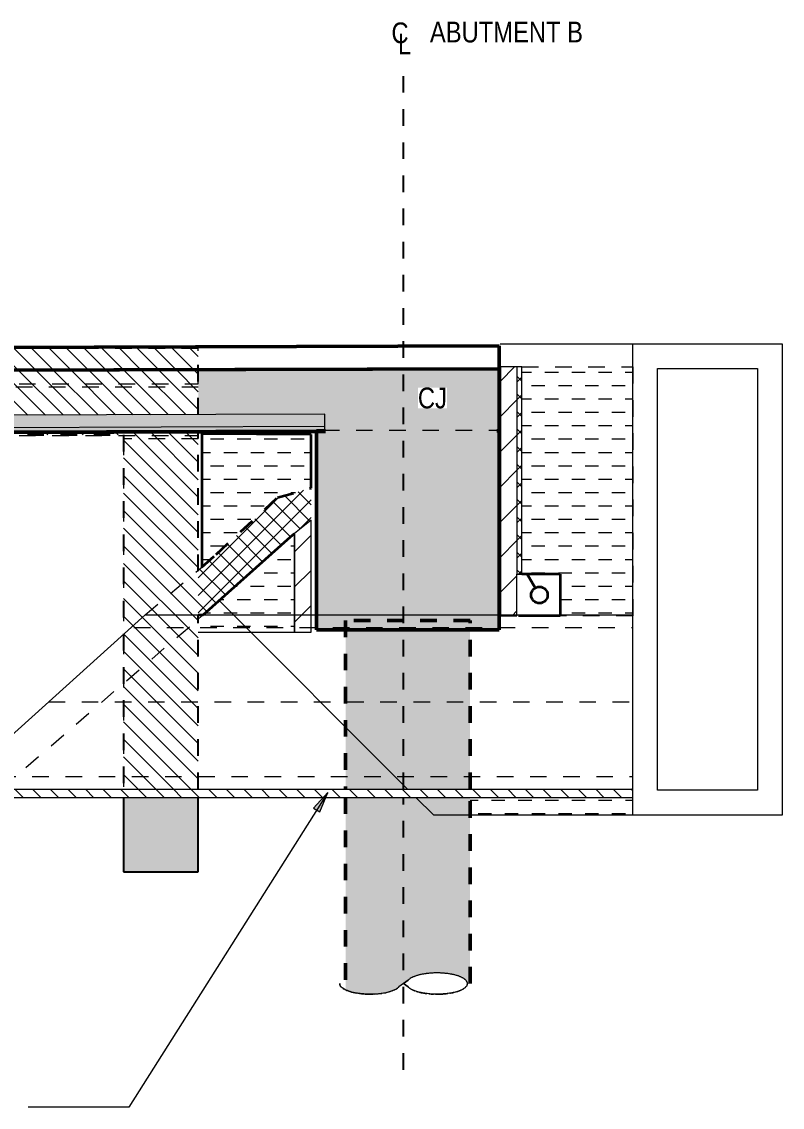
# Model space of a CAD drawing. Header units: metres. Extents: x 577.1 to 621.8, y 1.3 to 21.9.
# Drawn here: x 605.16 to 609.75, y 14.92 to 21.47 of the extents above; entities that cross this region are included whole.
import ezdxf

# ---------------------------------------------------------------- set-up
doc = ezdxf.new("R2010")
doc.units = ezdxf.units.M
for name, pattern in [('JacobsCenter', [0.015, 0.009, -0.0015, 0.003, -0.0015]), ('JacobsDash', [0.0045, 0.003, -0.0015]), ('JacobsDemolished', [0.0045, 0.003, -0.0015])]:
    doc.linetypes.add(name, pattern=pattern)
for name, color, linetype, lineweight in [('BRIDGE-ABUTMENT-CONC', 7, 'Continuous', 50), ('D-BDGE', 7, 'Continuous', 13), ('D-BDGE-18-SOLID', 7, 'Continuous', 9), ('D-BDGE-FLOOR', 7, 'Continuous', 50), ('D-BDGE-FLOOR-PAT', 7, 'Continuous', 50), ('D-BDGE-FNDN', 7, 'Continuous', 50), ('D-BDGE-FNDN-PILE-CONC', 7, 'Continuous', 50), ('D-BDGE-FRAMING', 7, 'Continuous', 50), ('D-BDGE-LINE', 7, 'Continuous', 9), ('D-ENHA-GEN-LINE', 7, 'Continuous', 9), ('D-ENHA-TEXT', 7, 'Continuous', 9)]:
    doc.layers.add(name, color=color, linetype=linetype, lineweight=lineweight)
for name, color, linetype, lineweight, true_color in [('BRIDGE-FRAMING-LINE-18-HID', 7, 'Continuous', 13, 0x8c8cc6), ('D-BDGE-DECK', 7, 'Continuous', 13, 0x8c8cc6), ('D-BDGE-INT-WALL', 7, 'Continuous', 13, 0x8c8cc6), ('D-BDGE-WALL-HIDN', 7, 'Continuous', 13, 0x8c8cc6)]:
    doc.layers.add(name, color=color, linetype=linetype, lineweight=lineweight, true_color=true_color)
doc.styles.add('Arial Narrow_6', font='ARIALN.TTF', dxfattribs={"height": 0.125})
pattern_1 = [(0, (603.07575, 18.143), (0.08064, 0.08064), [0.08064, -0.08064])]
pattern_2 = [(45, (603.07575, 18.143), (-0.106066, 0.106066), [])]
pattern_3 = [(45, (603.07575, 18.143), (-0.053033, 0.053033), []), (135, (603.07575, 18.143), (-0.053033, -0.053033), [])]
pattern_4 = [(135, (603.07575, 18.143), (-0.053033, -0.053033), [])]
pattern_5 = [(0, (603.07575, 18.143), (0.08065, 0.08064), [0.08065, -0.08065])]

# ---------------------------------------------------------------- blocks, each defined once
blk = doc.blocks.new('Roofs 3 - Roofs 3-4999916-DRG-2871024 - SECTION 3')
at = {"layer": 'D-BDGE-DECK', "color": 9, "linetype": 'JacobsDemolished', "lineweight": 18, "true_color": 0xc3c3c3}
for p, q in [((577.9866, 19.5007), (577.9866, 19.2814)), ((583.467, 19.5006), (577.9866, 19.5007)), ((583.467, 19.2815), (583.467, 19.5006)), ((577.9866, 19.2814), (583.467, 19.2815))]:
    blk.add_line(p, q, dxfattribs=at)
at = {"layer": 'D-BDGE-DECK', "color": 9, "linetype": 'JacobsDemolished', "true_color": 0xc3c3c3}
for p, q in [((577.9866, 19.5007), (577.9866, 19.5007)), ((583.467, 19.5005), (583.467, 19.5006))]:
    blk.add_line(p, q, dxfattribs=at)
blk = doc.blocks.new('Floors 3 - Floors 3-5446905-DRG-2871024 - SECTION 3')
at = {"layer": 'D-BDGE-FLOOR'}
for p, q in [((585.2807, 19.5109), (576.2808, 19.4842)), ((585.2806, 19.5108), (585.2807, 19.5109)), ((585.2811, 19.3735), (585.2807, 19.5109)), ((576.2808, 19.4842), (576.2812, 19.3473)), ((576.2808, 19.4842), (576.2808, 19.484)), ((576.2812, 19.3473), (585.2811, 19.3735)), ((576.2812, 19.3474), (576.2812, 19.3473)), ((585.2811, 19.3735), (585.281, 19.3735))]:
    blk.add_line(p, q, dxfattribs=at)
blk = doc.blocks.new('01_SFO_FRP_Pile_CastInPlace_CS - CAST-IN-PLACE PILE - 0750-V1-DRG-2871024 - SECTION 3')
at = {"layer": 'D-BDGE-FNDN', "linetype": 'JacobsDash', "lineweight": 18, "true_color": 0xe1e1e1}
h = blk.add_hatch(color=254, dxfattribs=at)
h.paths.add_polyline_path([(584.5054, 15.6013), (584.5375, 15.6025), (584.5686, 15.6056), (584.5975, 15.6106), (584.6236, 15.6172), (584.6458, 15.6254), (584.6637, 15.6348), (584.6765, 15.6452), (584.7502, 15.6993), (584.777, 15.711), (584.8109, 15.7203), (584.8501, 15.7265), (584.8923, 15.7294), (584.9352, 15.7288), (584.9766, 15.7246), (585.014, 15.7172), (585.0456, 15.707), (585.0694, 15.6945), (585.0842, 15.6804), (585.0893, 15.6654), (585.105, 15.6654), (585.105, 16.7884), (584.3551, 16.7884), (584.3551, 15.6277), (584.363, 15.6239), (584.386, 15.6159), (584.4126, 15.6095), (584.442, 15.6049), (584.4733, 15.6021)])
h.paths.add_polyline_path([(584.9838, 15.6076), (584.9959, 15.6095), (584.9936, 15.6095)])
h.paths.add_polyline_path([(585.0177, 15.6148), (585.0225, 15.6159), (585.0213, 15.6159)])
h.paths.add_polyline_path([(584.7723, 15.6219), (584.7549, 15.6295), (584.7627, 15.6254)])
h.paths.add_polyline_path([(584.7483, 15.633), (584.732, 15.6452), (584.7448, 15.6348)])
h.paths.add_polyline_path([(585.0722, 15.639), (585.078, 15.6433), (585.0816, 15.6479), (585.078, 15.6445)])
h.paths.add_polyline_path([(585.0848, 15.6521), (585.0864, 15.6542), (585.0891, 15.6649), (585.0855, 15.6541)])
h.paths.add_polyline_path([(585.105, 16.8384), (585.105, 17.8548), (584.3551, 17.8548), (584.3551, 16.8384), (585.0842, 16.8384)])
h = blk.add_hatch(color=254, dxfattribs=at)
h.paths.add_polyline_path([(585.105, 15.6654), (585.105, 15.6654), (585.105, 16.7884)])
h.paths.add_polyline_path([(584.3551, 16.8384), (584.3551, 16.8384), (584.3551, 16.8384)])
at = {"layer": 'D-BDGE-FNDN-PILE-CONC', "color": 252, "linetype": 'JacobsDash', "true_color": 0x888888}
for p, q in [((584.355, 17.8548), (584.355, 16.8384)), ((585.105, 17.8548), (584.3551, 17.8548)), ((585.105, 16.8384), (585.105, 17.8548)), ((584.355, 16.7884), (584.355, 15.6278)), ((585.105, 15.6654), (585.105, 16.7884))]:
    blk.add_line(p, q, dxfattribs=at)
blk = doc.blocks.new('07_STR_DPS_PermadecPanel - 07_STR_DPS_PermadecPanel-5973115-DRG-2871024 - SECTION 3')
at = {"layer": 'BRIDGE-FRAMING-LINE-18-HID', "color": 7, "linetype": 'JacobsDash'}
for p in [(577.3312, 19.0743), (577.33, 18.9889), (577.3297, 19.0743)]:
    blk.add_line(p, (577.3297, 19.0743), dxfattribs=at)
at = {"layer": 'D-BDGE-FRAMING', "lineweight": 13}
for p, q in [((577.3306, 18.9752), (584.2301, 18.996)), ((584.23, 19.002), (582.0471, 18.9954)), ((584.2301, 18.996), (584.23, 19.002))]:
    blk.add_line(p, q, dxfattribs=at)
blk = doc.blocks.new('SC_DET_BREAK LINE - Pipe Break-7757238-DRG-2871024 - SECTION 3')
at = {"layer": 'D-BDGE-LINE', "lineweight": 13}
for p, q in [((584.7043, 15.6654), (584.6765, 15.6452)), ((584.7043, 15.6654), (584.6765, 15.6452)), ((584.732, 15.6856), (584.7043, 15.6654)), ((584.7043, 15.6654), (584.732, 15.6856)), ((584.732, 15.6452), (584.7043, 15.6654)), ((584.7043, 15.6654), (584.732, 15.6452))]:
    blk.add_line(p, q, dxfattribs=at)
for centre, start_param, end_param in [((584.9059, 15.6654), 2.18791, 2.269078), ((584.9059, 15.6654), 1.91455, 1.970608), ((584.9059, 15.6654), 1.293734, 1.359044), ((584.9059, 15.6654), 1.006229, 1.080831), ((584.5026, 15.6654), 3.141593, 3.393004), ((584.5026, 15.6654), 3.44732, 3.69373), ((584.9059, 15.6654), 2.47074, 2.547873), ((584.9059, 15.6654), 0.73005, 0.782075), ((584.9059, 15.6654), 0.405267, 0.454525), ((584.9059, 15.6654), 0.095087, 0.183407), ((584.9059, 15.6654), 6.099778, 6.124648), ((584.9059, 15.6654), 6.158599, 6.188098), ((584.5026, 15.6654), 3.731369, 3.964877), ((584.5026, 15.6654), 3.997922, 4.25149), ((584.5026, 15.6654), 4.292817, 4.81233), ((584.5026, 15.6654), 4.850424, 5.10745), ((584.5026, 15.6654), 5.134084, 5.376522), ((584.5026, 15.6654), 5.407589, 5.65766), ((584.5026, 15.6654), 5.708488, 5.961804), ((584.9059, 15.6654), 3.777154, 3.812445), ((584.9059, 15.6654), 4.014107, 4.039078), ((584.9059, 15.6654), 4.080543, 4.095275), ((584.9059, 15.6654), 4.312577, 4.368635), ((584.9059, 15.6654), 4.924141, 4.930285), ((584.9059, 15.6654), 4.967906, 4.989451), ((584.9059, 15.6654), 5.202354, 5.240808), ((584.9059, 15.6654), 5.253485, 5.276956), ((584.9059, 15.6654), 5.501111, 5.518906), ((584.9059, 15.6654), 5.864559, 5.877918)]:
    blk.add_ellipse(centre, major_axis=(0.1833, 0), ratio=0.349427, start_param=start_param, end_param=end_param, dxfattribs=at)
for points, knots in [([(585.0893, 15.6654), (585.0893, 15.6679), (585.0884, 15.6729), (585.0847, 15.6804), (585.0794, 15.6864), (585.0741, 15.6911), (585.0695, 15.6945), (585.0644, 15.6978), (585.0586, 15.701), (585.0523, 15.7041), (585.0456, 15.707), (585.0385, 15.7098), (585.0307, 15.7125), (585.0226, 15.715), (585.0141, 15.7173), (585.0053, 15.7194), (584.996, 15.7213), (584.9864, 15.7231), (584.9766, 15.7247), (584.9666, 15.726), (584.9563, 15.7271), (584.9458, 15.7281), (584.9353, 15.7288), (584.9246, 15.7293), (584.9138, 15.7295), (584.903, 15.7296), (584.8923, 15.7294), (584.8816, 15.729), (584.8709, 15.7284), (584.8604, 15.7276), (584.85, 15.7266), (584.8399, 15.7253), (584.83, 15.7238), (584.8202, 15.7222), (584.8109, 15.7203), (584.8019, 15.7183), (584.7932, 15.716), (584.7848, 15.7136), (584.777, 15.7111), (584.7696, 15.7083), (584.7602, 15.7045), (584.7498, 15.6993), (584.7397, 15.6928), (584.7343, 15.6881), (584.732, 15.6856)], [0.5, 0.5, 0.5, 0.5, 0.5208333, 0.5416667, 0.5625, 0.5729167, 0.5833333, 0.59375, 0.6041667, 0.6145833, 0.625, 0.6354167, 0.6458333, 0.65625, 0.6666667, 0.6770833, 0.6875, 0.6979167, 0.7083333, 0.71875, 0.7291667, 0.7395833, 0.75, 0.7604167, 0.7708333, 0.78125, 0.7916667, 0.8020833, 0.8125, 0.8229167, 0.8333333, 0.84375, 0.8541667, 0.8645833, 0.875, 0.8854167, 0.8958333, 0.90625, 0.9166667, 0.9270833, 0.9375, 0.9583333, 0.9791667, 1, 1, 1, 1]), ([(584.6765, 15.6452), (584.6731, 15.6416), (584.6645, 15.6347), (584.6466, 15.6252), (584.6242, 15.617), (584.5893, 15.608), (584.5383, 15.6011), (584.4836, 15.6008), (584.4417, 15.6046), (584.4072, 15.61), (584.3725, 15.6192), (584.3424, 15.6327), (584.3267, 15.6459), (584.3203, 15.6569), (584.3193, 15.6626), (584.3193, 15.6654)], [0, 0, 0, 0, 0.0625, 0.125, 0.1875, 0.25, 0.375, 0.5, 0.5625, 0.625, 0.71875, 0.8125, 0.90625, 0.953125, 1, 1, 1, 1]), ([(585.0893, 15.6654), (585.0892, 15.6616), (585.0874, 15.6542), (585.0789, 15.6432), (585.065, 15.6329), (585.0463, 15.6236), (585.0232, 15.6157), (584.9964, 15.6093), (584.9669, 15.6046), (584.9249, 15.6008), (584.8812, 15.6011), (584.8396, 15.6053), (584.8105, 15.6103), (584.7843, 15.617), (584.7619, 15.6252), (584.744, 15.6347), (584.7354, 15.6416), (584.732, 15.6452)], [0, 0, 0, 0, 0.0625, 0.125, 0.1875, 0.25, 0.3125, 0.375, 0.4375, 0.5, 0.625, 0.6875, 0.75, 0.8125, 0.875, 0.9375, 1, 1, 1, 1]), ([(585.0728, 15.6389), (585.0732, 15.6391), (585.0751, 15.6406), (585.0785, 15.6436), (585.081, 15.6463), (585.0823, 15.6478)], [0.42439008, 0.42439008, 0.42439008, 0.42439008, 0.42708333, 0.4375, 0.45076507, 0.45076507, 0.45076507, 0.45076507]), ([(585.0853, 15.6521), (585.0864, 15.654), (585.0885, 15.6584), (585.0893, 15.6629), (585.0893, 15.6654)], [0.46288897, 0.46288897, 0.46288897, 0.46288897, 0.47916667, 0.5, 0.5, 0.5, 0.5]), ([(584.732, 15.6452), (584.7343, 15.6427), (584.7391, 15.6385), (584.7451, 15.6346), (584.7479, 15.6329)], [0, 0, 0, 0, 0.02083333, 0.03733926, 0.03733926, 0.03733926, 0.03733926]), ([(584.7543, 15.6294), (584.7569, 15.628), (584.7619, 15.6257), (584.7679, 15.6232), (584.771, 15.622), (584.7717, 15.6217)], [0.04892704, 0.04892704, 0.04892704, 0.04892704, 0.0625, 0.07291667, 0.07591377, 0.07591377, 0.07591377, 0.07591377]), ([(584.7804, 15.6187), (584.7819, 15.6182), (584.786, 15.6169), (584.7932, 15.6148), (584.8019, 15.6125), (584.8079, 15.6112), (584.8109, 15.6105)], [0.08783256, 0.08783256, 0.08783256, 0.08783256, 0.09375, 0.10416667, 0.11458333, 0.125, 0.125, 0.125, 0.125]), ([(584.8109, 15.6105), (584.814, 15.6099), (584.8202, 15.6087), (584.83, 15.607), (584.8384, 15.6057), (584.8436, 15.6051), (584.8455, 15.6048)], [0.125, 0.125, 0.125, 0.125, 0.13541667, 0.14583333, 0.15625, 0.16195855, 0.16195855, 0.16195855, 0.16195855]), ([(584.8579, 15.6035), (584.8587, 15.6034), (584.863, 15.603), (584.8709, 15.6024), (584.8789, 15.6019), (584.8833, 15.6017), (584.8841, 15.6017)], [0.1745463, 0.1745463, 0.1745463, 0.1745463, 0.17708333, 0.1875, 0.19791667, 0.20037924, 0.20037924, 0.20037924, 0.20037924]), ([(584.8972, 15.6013), (584.8991, 15.6013), (584.9047, 15.6012), (584.9138, 15.6013), (584.9246, 15.6015), (584.9317, 15.6019), (584.9352, 15.6021)], [0.21314486, 0.21314486, 0.21314486, 0.21314486, 0.21875, 0.22916667, 0.23958333, 0.25, 0.25, 0.25, 0.25]), ([(584.9352, 15.6021), (584.9388, 15.6023), (584.9458, 15.6027), (584.9563, 15.6037), (584.965, 15.6046), (584.9702, 15.6053), (584.972, 15.6055)], [0.25, 0.25, 0.25, 0.25, 0.26041667, 0.27083333, 0.28125, 0.28683706, 0.28683706, 0.28683706, 0.28683706]), ([(584.9842, 15.6074), (584.9849, 15.6075), (584.9889, 15.6082), (584.996, 15.6095), (585.0029, 15.6109), (585.0066, 15.6118), (585.0073, 15.6119)], [0.29972972, 0.29972972, 0.29972972, 0.29972972, 0.30208333, 0.3125, 0.32291667, 0.32532022, 0.32532022, 0.32532022, 0.32532022]), ([(585.018, 15.6146), (585.0195, 15.615), (585.0238, 15.6162), (585.0307, 15.6184), (585.0385, 15.621), (585.0432, 15.6229), (585.0456, 15.6238)], [0.33816864, 0.33816864, 0.33816864, 0.33816864, 0.34375, 0.35416667, 0.36458333, 0.375, 0.375, 0.375, 0.375]), ([(585.0456, 15.6238), (585.0479, 15.6248), (585.0523, 15.6267), (585.0598, 15.6304), (585.0645, 15.6331), (585.0672, 15.6349)], [0.375, 0.375, 0.375, 0.375, 0.38541667, 0.39583333, 0.41202908, 0.41202908, 0.41202908, 0.41202908])]:
    blk.add_open_spline(points, degree=3, knots=knots, dxfattribs=at)
blk = doc.blocks.new('CS_Annot_Centreline Symbol1 - CS_Annot_Centreline Symbol-5309845-DRG-2871024 - SECTION 3')
at = {"layer": 'D-ENHA-GEN-LINE', "char_height": 0.125, "attachment_point": 1, "style": 'Arial Narrow_6'}
for s, insert, width in [('C  ', (576.7264, 21.4612), 0.220464), ('L', (576.7655, 21.3945), 0.096203)]:
    blk.add_mtext(s, dxfattribs=dict(at, insert=insert, width=width))

msp = doc.modelspace()

# ---------------------------------------------------------------- hatches: boundary and pattern name
at = {"layer": 'BRIDGE-ABUTMENT-CONC', "true_color": 0xc0c0c0}
msp.add_hatch(color=9, dxfattribs=at).paths.add_polyline_path([(608.0408, 17.7982), (608.0408, 18.9982), (608.0265, 18.9982), (608.0265, 18.9827), (606.9936, 18.9827), (606.9936, 18.9983), (606.9408, 18.9983), (606.9408, 17.7982), (607.1158, 17.7982), (607.1158, 17.8548), (607.8657, 17.8548), (607.8657, 17.7982), (608.0265, 17.7982)])
at = {"layer": 'D-BDGE-FLOOR-PAT', "true_color": 0xc0c0c0}
h = msp.add_hatch(color=9, dxfattribs=at)
h.paths.add_polyline_path([(599.0408, 18.9722), (599.0547, 18.9723), (599.0547, 18.9889), (600.0914, 18.9889), (600.092, 18.9753), (600.7474, 18.9771), (600.7474, 18.9795), (600.092, 18.9769), (600.092, 19.0752), (600.7474, 19.0775), (600.7474, 19.3521), (599.0408, 19.3472), (599.0408, 18.9935)])
h.paths.add_polyline_path([(606.2272, 18.9928), (606.9408, 18.9949), (606.9408, 18.9983), (606.9936, 18.9983), (606.9936, 19.0135), (608.0265, 19.0135), (608.0265, 18.9982), (608.0408, 18.9983), (608.0408, 19.3732), (606.2272, 19.3678), (606.2272, 19.0971), (606.9908, 19.0998), (606.9908, 19.004), (606.2272, 19.001), (606.2272, 18.9935)])
at = {"layer": 'D-BDGE-LINE'}
h = msp.add_hatch(dxfattribs=at)
h.set_pattern_fill('FP_11', color=256, style=0, pattern_type=2)
h.set_pattern_definition(pattern_4)
h.paths.add_polyline_path([(606.2272, 16.8384), (606.2272, 18.9928), (600.7474, 18.9769), (600.7474, 16.8384), (601.1974, 16.8384), (601.1974, 18.9738), (605.7772, 18.9738), (605.7772, 16.8384)])
h.paths.add_polyline_path([(600.7474, 19.3522), (606.2272, 19.3685), (606.2272, 19.4968), (600.7474, 19.4968), (600.7474, 19.3685)])
h = msp.add_hatch(dxfattribs=at)
h.set_pattern_fill('FP_9', color=256, style=0, pattern_type=2)
h.set_pattern_definition(pattern_2)
h.paths.add_polyline_path([(608.0487, 17.8836), (608.1487, 17.8836), (608.1487, 19.3836), (608.0487, 19.3836), (608.0487, 18.1336)])
h = msp.add_hatch(dxfattribs=at)
h.set_pattern_fill('FP_10', color=256, style=0, pattern_type=2)
h.set_pattern_definition(pattern_3)
h.paths.add_polyline_path([(608.1487, 18.1336), (608.1787, 18.1336), (608.1787, 19.3836), (608.1487, 19.3836), (608.1487, 18.2821)])
h = msp.add_hatch(dxfattribs=at)
h.set_pattern_fill('FP_8', color=256, style=0, pattern_type=2)
h.set_pattern_definition(pattern_1)
h.paths.add_polyline_path([(608.8466, 17.8836), (608.8466, 19.3836), (608.1787, 19.3836), (608.1787, 18.1336), (608.4087, 18.1336), (608.4087, 17.8836), (608.4801, 17.8836)])
h = msp.add_hatch(dxfattribs=at)
h.set_pattern_fill('FP_11', color=256, style=0, pattern_type=2)
h.set_pattern_definition(pattern_4)
h.paths.add_polyline_path([(600.7474, 18.9771), (606.2272, 18.9928), (606.2272, 19.001), (600.7474, 18.9795)])
h.paths.add_polyline_path([(600.7474, 19.0775), (606.2272, 19.0971), (606.2272, 19.3679), (600.7474, 19.3521), (600.7474, 19.0998)])
at = {"layer": 'D-BDGE-LINE', "true_color": 0x00ff00}
msp.add_hatch(color=3, dxfattribs=at).paths.add_polyline_path([(600.092, 18.9769), (606.9908, 19.004), (606.9908, 19.0998), (600.092, 19.0752), (600.092, 18.9935)])
at = {"layer": 'D-BDGE-LINE', "true_color": 0xc0c0c0}
msp.add_hatch(color=9, dxfattribs=at).paths.add_polyline_path([(607.7072, 18.9827), (608.0265, 18.9827), (608.0265, 19.0135), (606.9936, 19.0135), (606.9936, 18.9827)])
at = {"layer": 'D-BDGE-LINE'}
h = msp.add_hatch(dxfattribs=at)
h.set_pattern_fill('FP_12', color=256, style=0, pattern_type=2)
h.set_pattern_definition(pattern_5)
h.paths.add_polyline_path([(606.2493, 18.1769), (606.3348, 18.2528), (606.7054, 18.5957), (606.9084, 18.6539), (606.9084, 18.9756), (606.2499, 18.9796), (606.2494, 18.3593)])
h = msp.add_hatch(dxfattribs=at)
h.set_pattern_fill('FP_10', color=256, style=0, pattern_type=2)
h.set_pattern_definition(pattern_3)
h.paths.add_polyline_path([(606.2554, 17.8884), (606.2572, 17.8884), (606.7834, 18.3593), (606.9084, 18.4604), (606.9084, 18.6539), (606.7054, 18.5957), (606.2272, 18.1532), (606.2272, 17.8884)])
h = msp.add_hatch(dxfattribs=at)
h.set_pattern_fill('FP_9', color=256, style=0, pattern_type=2)
h.set_pattern_definition(pattern_2)
h.paths.add_polyline_path([(606.8084, 17.7836), (606.9084, 17.7838), (606.9084, 18.4604), (606.8084, 18.3795), (606.8084, 17.7838)])
h = msp.add_hatch(dxfattribs=at)
h.set_pattern_fill('FP_8', color=256, style=0, pattern_type=2)
h.set_pattern_definition(pattern_1)
h.paths.add_polyline_path([(606.8084, 17.7838), (606.8084, 18.3795), (606.2272, 17.8634), (606.2272, 17.7838)])
h = msp.add_hatch(dxfattribs=at)
h.set_pattern_fill('FP_11', color=256, style=0, pattern_type=2)
h.set_pattern_definition(pattern_4)
h.paths.add_polyline_path([(604.9878, 16.7884), (608.8466, 16.7884), (608.8466, 16.8384), (605.0378, 16.8384), (604.9991, 16.7998)])
at = {"layer": 'D-BDGE-LINE', "true_color": 0xc0c0c0}
h = msp.add_hatch(color=9, dxfattribs=at)
h.paths.add_polyline_path([(600.7474, 16.34), (601.1974, 16.34), (601.1974, 16.7884), (600.7474, 16.7884)])
h.paths.add_polyline_path([(606.2266, 16.34), (606.2266, 16.7884), (605.7772, 16.7884), (605.7772, 16.34)])
at = {"layer": 'D-BDGE-LINE'}
h = msp.add_hatch(dxfattribs=at)
h.set_pattern_fill('FP_12', color=256, style=0, pattern_type=2)
h.set_pattern_definition(pattern_5)
h.paths.add_polyline_path([(607.8658, 16.6812), (608.8466, 16.6812), (608.8466, 16.7884), (607.8658, 16.7884)])
at = {"layer": 'D-ENHA-TEXT'}
msp.add_hatch(color=256, dxfattribs=at).paths.add_polyline_path([(607.0077, 16.818), (606.9223, 16.724), (606.9596, 16.7005)])

# ---------------------------------------------------------------- linework, layer by layer
at = {"layer": 'BRIDGE-ABUTMENT-CONC'}
for p, q in [((606.9936, 18.9983), (606.9408, 18.9983)), ((606.9408, 18.9983), (606.9408, 17.7982)), ((608.0408, 18.9982), (608.0265, 18.9982)), ((608.0408, 17.7982), (608.0408, 18.9982)), ((606.9408, 17.7982), (606.9408, 17.7983)), ((606.9408, 17.7982), (608.0408, 17.7982))]:
    msp.add_line(p, q, dxfattribs=at)
at = {"layer": 'BRIDGE-FRAMING-LINE-18-HID', "color": 9, "linetype": 'JacobsDemolished', "true_color": 0xc3c3c3}
for p, q in [((606.2277, 19.2612), (606.2277, 19.2612)), ((606.2277, 18.9712), (606.2277, 18.9712))]:
    msp.add_line(p, q, dxfattribs=at)
at = {"layer": 'D-BDGE', "linetype": 'JacobsCenter', "lineweight": 25}
for p, q in [((607.4644, 16.8384), (607.4644, 21.2033)), ((607.4644, 15.1461), (607.4644, 16.7884))]:
    msp.add_line(p, q, dxfattribs=at)
at = {"layer": 'D-BDGE', "color": 8, "lineweight": 18, "true_color": 0x808080}
msp.add_line((608.0484, 19.5239), (608.8466, 19.5239), dxfattribs=at)
at = {"layer": 'D-BDGE'}
for p, q in [((608.8466, 19.5239), (609.7478, 19.5239)), ((608.8466, 16.6812), (608.8466, 19.5239)), ((609.7478, 19.5239), (609.7478, 16.6812)), ((608.9966, 19.3739), (609.5978, 19.3739)), ((608.9966, 16.8312), (608.9966, 19.3739)), ((609.5978, 19.3739), (609.5978, 16.8312)), ((604.742, 16.8384), (605.9081, 17.8884)), ((605.9081, 17.8884), (608.8466, 17.8884)), ((604.742, 16.8384), (608.8466, 16.8384)), ((609.5978, 16.8312), (608.9966, 16.8312)), ((604.9878, 16.7884), (608.8466, 16.7884)), ((609.7478, 16.6812), (608.8466, 16.6812))]:
    msp.add_line(p, q, dxfattribs=at)
at = {"layer": 'D-BDGE', "linetype": 'JacobsDash', "lineweight": 25}
for p, q in [((606.2272, 19.4968), (600.7474, 19.4968)), ((606.2272, 19.0971), (606.2272, 19.4968)), ((606.2272, 18.1532), (606.2272, 19.001)), ((601.1974, 18.9738), (605.7772, 18.9738)), ((605.7772, 18.9738), (605.7772, 16.8384)), ((606.2272, 16.8384), (606.2272, 17.8884))]:
    msp.add_line(p, q, dxfattribs=at)
at = {"layer": 'D-BDGE', "lineweight": 18}
for p, q in [((608.0487, 19.3836), (608.0487, 17.8836)), ((608.1487, 19.3836), (608.0487, 19.3836)), ((608.1487, 19.3836), (608.1487, 18.1336)), ((608.1787, 19.3836), (608.1487, 19.3836)), ((608.1787, 18.1336), (608.1787, 19.3836)), ((600.092, 19.0019), (606.9915, 19.0266)), ((606.9084, 18.4604), (606.8084, 18.3795)), ((606.9084, 17.7836), (606.9084, 18.4604)), ((606.8084, 18.3795), (606.2272, 17.8634)), ((606.8084, 18.3795), (606.8084, 17.7836)), ((606.8084, 17.7838), (606.8084, 18.3795)), ((608.1487, 17.8836), (608.1487, 18.1336)), ((608.1487, 18.1336), (608.1787, 18.1336)), ((606.3528, 17.975), (607.4894, 16.8384)), ((608.0487, 17.8836), (608.1487, 17.8836)), ((606.2272, 17.7838), (606.8084, 17.7838)), ((606.8084, 17.7836), (606.9084, 17.7836)), ((607.5394, 16.7884), (607.6466, 16.6812)), ((608.8466, 16.6812), (607.6466, 16.6812))]:
    msp.add_line(p, q, dxfattribs=at)
at = {"layer": 'D-BDGE', "linetype": 'JacobsDash', "lineweight": 18}
for p, q in [((608.1787, 19.3836), (608.8466, 19.3836)), ((608.8466, 19.3836), (608.8466, 17.8836)), ((606.9786, 19.0017), (608.0285, 19.0017)), ((608.4087, 18.1336), (608.1787, 18.1336)), ((608.4087, 17.8836), (608.4087, 18.1336)), ((608.8466, 17.8836), (608.4087, 17.8836))]:
    msp.add_line(p, q, dxfattribs=at)
at = {"layer": 'D-BDGE', "lineweight": 35}
for p, q in [((606.2499, 18.9796), (606.2493, 18.1769)), ((606.9084, 18.9756), (606.2499, 18.9796)), ((606.9084, 18.6539), (606.9084, 18.9756)), ((606.2572, 17.8884), (606.7834, 18.3593)), ((606.7834, 18.3593), (606.8084, 18.3795)), ((608.4087, 18.1336), (608.1787, 18.1336)), ((608.4087, 18.1336), (608.4087, 17.8836)), ((606.2272, 17.8884), (606.2572, 17.8884)), ((608.4087, 17.8836), (608.1587, 17.8836))]:
    msp.add_line(p, q, dxfattribs=at)
at = {"layer": 'D-BDGE', "linetype": 'JacobsDash', "lineweight": 35}
for p, q in [((606.3348, 18.2528), (606.7054, 18.5957)), ((606.7054, 18.5957), (606.9084, 18.6539)), ((606.2493, 18.1769), (606.3348, 18.2528)), ((608.2587, 18.0519), (608.1887, 18.1732))]:
    msp.add_line(p, q, dxfattribs=at)
at = {"layer": 'D-BDGE', "color": 8, "linetype": 'JacobsDash', "lineweight": 9, "true_color": 0x808080}
for p, q in [((605.9081, 17.8884), (606.2493, 18.1769)), ((605.0378, 16.8384), (606.2272, 17.8634))]:
    msp.add_line(p, q, dxfattribs=at)
at = {"layer": 'D-BDGE', "linetype": 'JacobsDash'}
for p, q in [((605.8388, 17.8134), (608.8466, 17.8134)), ((604.8274, 16.9134), (608.8466, 16.9134))]:
    msp.add_line(p, q, dxfattribs=at)
at = {"layer": 'D-BDGE', "linetype": 'JacobsCenter'}
msp.add_line((605.325, 17.3634), (608.8466, 17.3634), dxfattribs=at)
at = {"layer": 'D-BDGE', "lineweight": 25}
for p, q in [((605.7772, 16.7884), (605.7772, 16.34)), ((606.2266, 16.34), (606.2266, 16.7884)), ((605.7772, 16.34), (606.2266, 16.34))]:
    msp.add_line(p, q, dxfattribs=at)
at = {"layer": 'D-BDGE', "lineweight": 35}
msp.add_circle((608.2837, 18.0086), 0.05, dxfattribs=at)
at = {"layer": 'D-BDGE-18-SOLID'}
for p, q in [((606.9908, 19.0998), (600.092, 19.0752)), ((606.9908, 19.004), (606.9908, 19.0998)), ((600.092, 18.9769), (606.9908, 19.004))]:
    msp.add_line(p, q, dxfattribs=at)
at = {"layer": 'D-BDGE-FLOOR'}
for p, q in [((606.4479, 19.3685), (603.6545, 19.3605)), ((608.0408, 19.3732), (606.4479, 19.3685)), ((608.0408, 19.3733), (608.0408, 19.3732)), ((608.0408, 18.9982), (608.0408, 19.3732)), ((600.0914, 18.9753), (606.4479, 18.9935)), ((606.4479, 18.9935), (606.9936, 18.9951)), ((608.0265, 18.9982), (608.0408, 18.9982))]:
    msp.add_line(p, q, dxfattribs=at)
at = {"layer": 'D-BDGE-FLOOR', "lineweight": 18}
msp.add_line((606.4479, 19.3685), (606.4433, 19.3685), dxfattribs=at)
at = {"layer": 'D-BDGE-FRAMING', "color": 9, "linetype": 'JacobsDemolished', "lineweight": 18, "true_color": 0xc3c3c3}
for p, q in [((606.2277, 19.2612), (600.7474, 19.2612)), ((606.2277, 19.0971), (606.2277, 19.2612)), ((606.2277, 18.9712), (606.2277, 19.001)), ((600.7474, 18.9712), (606.2277, 18.9712))]:
    msp.add_line(p, q, dxfattribs=at)
at = {"layer": 'D-BDGE-FRAMING', "color": 9, "linetype": 'JacobsDemolished', "lineweight": 13, "true_color": 0xc3c3c3}
msp.add_line((606.2277, 18.9712), (606.2277, 18.9712), dxfattribs=at)
at = {"layer": 'D-BDGE-INT-WALL', "color": 9, "linetype": 'JacobsDemolished', "lineweight": 18, "true_color": 0xc3c3c3}
for p, q in [((606.2272, 18.9512), (605.7772, 18.9512)), ((605.7772, 18.9512), (605.7772, 16.8384)), ((606.2272, 18.1532), (606.2272, 18.9512)), ((606.2272, 16.8384), (606.2272, 17.8884)), ((606.2272, 16.34), (606.2272, 16.7884))]:
    msp.add_line(p, q, dxfattribs=at)
at = {"layer": 'D-BDGE-INT-WALL', "color": 9, "linetype": 'JacobsDemolished', "true_color": 0xc3c3c3}
for p, q in [((605.7772, 18.9512), (605.7772, 18.9512)), ((606.2272, 18.9512), (606.2272, 18.9512)), ((606.2272, 16.34), (606.2272, 16.34))]:
    msp.add_line(p, q, dxfattribs=at)
at = {"layer": 'D-BDGE-WALL-HIDN', "color": 9, "linetype": 'JacobsDemolished', "true_color": 0xc3c3c3}
for p, q in [((605.7772, 18.9512), (605.7772, 18.9512)), ((606.2272, 18.9512), (606.2272, 18.9512)), ((606.2272, 16.34), (606.2272, 16.34))]:
    msp.add_line(p, q, dxfattribs=at)
at = {"layer": 'D-ENHA-TEXT'}
for p, q in [((607.0077, 16.818), (605.8094, 14.9194)), ((607.0077, 16.818), (606.9223, 16.724)), ((606.9596, 16.7005), (607.0077, 16.818)), ((606.9223, 16.724), (606.9596, 16.7005)), ((605.2142, 14.9194), (605.2014, 14.9194)), ((605.8094, 14.9194), (605.2142, 14.9194))]:
    msp.add_line(p, q, dxfattribs=at)

# ---------------------------------------------------------------- block references
at = {"layer": 'BRIDGE-FRAMING-LINE-18-HID', "color": 7, "linetype": 'JacobsDash'}
msp.add_blockref('07_STR_DPS_PermadecPanel - 07_STR_DPS_PermadecPanel-5973115-DRG-2871024 - SECTION 3', (22.7607, 0), dxfattribs=at)
at = {"layer": 'D-BDGE-DECK', "color": 9, "linetype": 'JacobsDemolished', "true_color": 0xc3c3c3}
msp.add_blockref('Roofs 3 - Roofs 3-4999916-DRG-2871024 - SECTION 3', (22.7607, 0), dxfattribs=at)
at = {"layer": 'D-BDGE-FLOOR'}
msp.add_blockref('Floors 3 - Floors 3-5446905-DRG-2871024 - SECTION 3', (22.7607, 0), dxfattribs=at)
at = {"layer": 'D-BDGE-FNDN-PILE-CONC', "color": 252, "linetype": 'JacobsDash', "true_color": 0x888888}
msp.add_blockref('01_SFO_FRP_Pile_CastInPlace_CS - CAST-IN-PLACE PILE - 0750-V1-DRG-2871024 - SECTION 3', (22.7607, 0), dxfattribs=at)
at = {"layer": 'D-BDGE-LINE'}
msp.add_blockref('SC_DET_BREAK LINE - Pipe Break-7757238-DRG-2871024 - SECTION 3', (22.7607, 0), dxfattribs=at)
at = {"layer": 'D-ENHA-GEN-LINE'}
msp.add_blockref('CS_Annot_Centreline Symbol1 - CS_Annot_Centreline Symbol-5309845-DRG-2871024 - SECTION 3', (30.6657, 0), dxfattribs=at)

# ---------------------------------------------------------------- texts
at = {"layer": 'D-ENHA-GEN-LINE', "insert": (607.624, 21.4658), "char_height": 0.125, "attachment_point": 1, "style": 'Arial Narrow_6', "bg_fill": 3, "box_fill_scale": 1, "bg_fill_color": 256, "bg_fill_true_color": 13158600, "bg_fill_transparency": 0}
msp.add_mtext('ABUTMENT B', dxfattribs=at)

# ---------------------------------------------------------------- next in the draw order: texts
at = {"layer": 'D-ENHA-TEXT', "insert": (607.5516, 19.2593), "char_height": 0.125, "attachment_point": 1, "style": 'Arial Narrow_6', "bg_fill": 3, "box_fill_scale": 1, "bg_fill_color": 256, "bg_fill_true_color": 13158600, "bg_fill_transparency": 0}
msp.add_mtext('CJ', dxfattribs=at)

doc.saveas('drawing.dxf')
